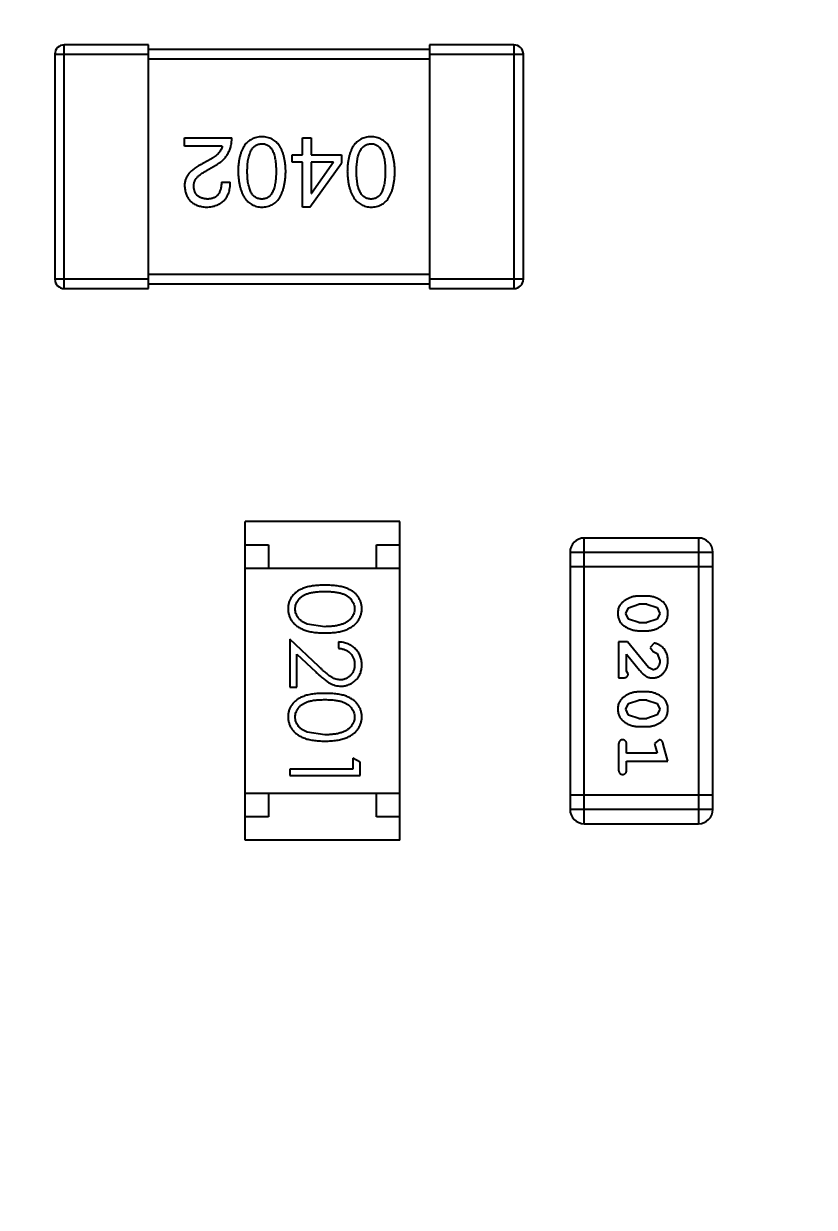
# Model space of a CAD drawing. Header units: millimetres. Extents: x -1 to 131, y 28 to 94.
# Drawn here: x 116.828 to 118.515, y 58.947 to 61.473 of the extents above; entities that cross this region are included whole.
import ezdxf

# ---------------------------------------------------------------- set-up
doc = ezdxf.new("R2010")
doc.units = ezdxf.units.MM
doc.header["$LTSCALE"] = 1.21
doc.header["$MEASUREMENT"] = 0
doc.header["$PDMODE"] = 3
doc.header["$PDSIZE"] = 0.3125
doc.layers.get('0').update_dxf_attribs({"linetype": 'CONTINUOUS'})
doc.layers.get('DEFPOINTS').update_dxf_attribs({"linetype": 'CONTINUOUS'})
doc.layers.add('Dim', color=3, linetype='CONTINUOUS', lineweight=25)
doc.styles.get("Standard").update_dxf_attribs({"font": 'txt', "width": 0.8})
doc.dimstyles.get("Standard").update_dxf_attribs({"dimtxt": 0.15625, "dimasz": 0.1875, "dimexe": 0.125, "dimexo": 0.0625, "dimgap": 0.09, "dimtad": 0, "dimtih": 1, "dimtoh": 1, "dimzin": 4, "dimdsep": 46, "dimtxsty": 'Standard', "dimblk": '_FILLED', "dimblk1": '_FILLED', "dimblk2": '_FILLED', "dimcen": 0.09, "dimazin": 1, "dimtp": 0.01, "dimtm": 0.01, "dimtfac": 1, "dimtofl": 0, "dimtmove": 0, "dimatfit": 3, "dimldrblk": '_FILLED', "dimfxl": 1, "dimtolj": 1, "dimtzin": 4, "dimarcsym": 0})

# ---------------------------------------------------------------- blocks, each defined once
blk = doc.blocks.new('_FILLED')
at = {"color": 0, "linetype": 'ByBlock'}
blk.add_solid([(0, 0), (-1, 0.1667), (-1, -0.1667)], dxfattribs=at)
blk = doc.blocks.new('*D24')
at = {"color": 0, "linetype": 'ByBlock', "lineweight": -2}
for p, q in [((102.1848, 59.1277), (102.1848, 69.0592)), ((123.7348, 59.1277), (123.7348, 69.0592)), ((102.1848, 68.9342), (111.4032, 68.9342)), ((123.7348, 68.9342), (114.5165, 68.9342))]:
    blk.add_line(p, q, dxfattribs=at)
at = {"layer": 'DEFPOINTS', "color": 0, "linetype": 'ByBlock'}
for p in [(102.1848, 59.0652), (123.7348, 59.0652)]:
    blk.add_point(p, dxfattribs=at)
at = {"color": 0, "linetype": 'ByBlock', "lineweight": -2, "rotation": 180}
blk.add_blockref('_FILLED', (102.1848, 68.9342), dxfattribs=at)
at = {"color": 0, "linetype": 'ByBlock', "lineweight": -2}
blk.add_blockref('_FILLED', (123.7348, 68.9342), dxfattribs=at)
at = {"color": 0, "linetype": 'ByBlock', "lineweight": -2, "insert": (112.9598, 68.9342), "char_height": 1, "attachment_point": 5}
blk.add_mtext('\\A1;21.55', dxfattribs=at)
blk = doc.blocks.new('*D25')
at = {"color": 0, "linetype": 'ByBlock', "lineweight": -2}
for p, q in [((99.4598, 55.5277), (99.4598, 71.01)), ((126.4597, 55.5277), (126.4597, 71.01)), ((99.4598, 70.885), (111.4031, 70.885)), ((126.4597, 70.885), (114.5164, 70.885))]:
    blk.add_line(p, q, dxfattribs=at)
at = {"layer": 'DEFPOINTS', "color": 0, "linetype": 'ByBlock'}
for p in [(99.4598, 55.4652), (126.4597, 55.4652)]:
    blk.add_point(p, dxfattribs=at)
at = {"color": 0, "linetype": 'ByBlock', "lineweight": -2, "rotation": 180}
blk.add_blockref('_FILLED', (99.4598, 70.885), dxfattribs=at)
at = {"color": 0, "linetype": 'ByBlock', "lineweight": -2}
blk.add_blockref('_FILLED', (126.4597, 70.885), dxfattribs=at)
at = {"color": 0, "linetype": 'ByBlock', "lineweight": -2, "insert": (112.9597, 70.885), "char_height": 1, "attachment_point": 5}
blk.add_mtext('\\A1;27.00', dxfattribs=at)

msp = doc.modelspace()

# ---------------------------------------------------------------- linework, layer by layer
at = {"color": 7, "linetype": 'Continuous'}
for p, q in [((116.8943, 61.4081), (116.8943, 60.9281)), ((116.8943, 61.4081), (117.0943, 61.4081)), ((116.9143, 60.9081), (116.9143, 61.4281)), ((117.0943, 61.4281), (116.9143, 61.4281)), ((117.0943, 60.9081), (117.0943, 61.4281)), ((117.6943, 61.4181), (117.0943, 61.4181)), ((117.6943, 61.4281), (117.6943, 60.9081)), ((117.8743, 61.4281), (117.6943, 61.4281)), ((117.6943, 61.4081), (117.8943, 61.4081)), ((117.8743, 61.4281), (117.8743, 60.9081)), ((117.8943, 60.9281), (117.8943, 61.4081)), ((117.0943, 61.3981), (117.6943, 61.3981)), ((117.1712, 61.2122), (117.1712, 61.2294)), ((117.1712, 61.2294), (117.272, 61.2294)), ((117.4232, 61.1933), (117.4232, 61.2294)), ((117.4232, 61.2294), (117.4412, 61.2294)), ((117.4412, 61.2294), (117.4412, 61.1933)), ((117.2515, 61.2122), (117.1712, 61.2122)), ((117.2269, 61.1843), (117.2114, 61.1753)), ((117.4011, 61.1778), (117.4011, 61.1933)), ((117.4011, 61.1933), (117.4232, 61.1933)), ((117.4412, 61.1933), (117.506, 61.1933)), ((117.506, 61.1933), (117.506, 61.1753)), ((117.2179, 61.1597), (117.2376, 61.1712)), ((117.4232, 61.1778), (117.4011, 61.1778)), ((117.4232, 61.0819), (117.4232, 61.1778)), ((117.4388, 61.0819), (117.506, 61.1753)), ((117.4412, 61.1778), (117.4412, 61.1106)), ((117.4888, 61.1778), (117.4412, 61.1778)), ((117.4888, 61.1778), (117.4421, 61.1106)), ((117.2499, 61.1351), (117.2687, 61.1351)), ((117.4412, 61.1106), (117.4421, 61.1106)), ((117.4388, 61.0819), (117.4232, 61.0819)), ((117.0943, 60.9281), (116.8943, 60.9281)), ((117.6943, 60.9381), (117.0943, 60.9381)), ((117.8943, 60.9281), (117.6943, 60.9281)), ((116.9143, 60.9081), (117.0943, 60.9081)), ((117.0943, 60.9181), (117.6943, 60.9181)), ((117.6943, 60.9081), (117.8743, 60.9081)), ((117.3005, 59.731), (117.3005, 60.411)), ((117.6305, 60.411), (117.3005, 60.411)), ((117.6305, 59.731), (117.6305, 60.411)), ((118.0244, 59.7661), (118.0244, 60.3757)), ((118.2682, 60.3757), (118.0244, 60.3757)), ((118.2682, 60.3757), (118.2682, 59.7661)), ((117.3005, 60.361), (117.3505, 60.361)), ((117.3505, 60.361), (117.3505, 60.311)), ((117.5805, 60.311), (117.5805, 60.361)), ((117.5805, 60.361), (117.6305, 60.361)), ((117.9939, 60.3452), (117.9939, 59.7966)), ((117.9939, 60.3452), (118.2987, 60.3452)), ((118.2987, 59.7966), (118.2987, 60.3452)), ((117.3005, 60.311), (117.6305, 60.311)), ((117.9939, 60.3147), (118.2987, 60.3147)), ((118.1583, 60.2518), (118.1406, 60.2518)), ((118.1133, 60.2147), (118.1185, 60.2269)), ((118.1185, 60.2269), (118.1408, 60.2345)), ((118.158, 60.2345), (118.1408, 60.2345)), ((118.158, 60.2345), (118.1798, 60.2273)), ((118.1798, 60.2273), (118.1856, 60.2149)), ((118.1191, 60.2024), (118.1133, 60.2147)), ((118.1408, 60.1952), (118.1191, 60.2024)), ((118.1408, 60.1952), (118.158, 60.1952)), ((118.1803, 60.2028), (118.158, 60.1952)), ((118.1856, 60.2149), (118.1803, 60.2028)), ((117.4707, 60.1865), (117.433, 60.1922)), ((118.1406, 60.1779), (118.1583, 60.1779)), ((117.3957, 60.1596), (117.3957, 60.0577)), ((117.4578, 60.1014), (117.3957, 60.1596)), ((117.4996, 60.1538), (117.4996, 60.1404)), ((118.0975, 60.1543), (118.0975, 60.0772)), ((118.1164, 60.1543), (118.0975, 60.1543)), ((118.1614, 60.0993), (118.1164, 60.1543)), ((118.1736, 60.1511), (118.1652, 60.1423)), ((117.4111, 60.0577), (117.4111, 60.1275)), ((117.4111, 60.1275), (117.4512, 60.09)), ((118.1148, 60.0914), (118.1148, 60.1275)), ((118.1148, 60.1275), (118.1419, 60.094)), ((118.1652, 60.1423), (118.1717, 60.1338)), ((118.1717, 60.1338), (118.1802, 60.1289)), ((118.1802, 60.1289), (118.1856, 60.114)), ((118.1711, 60.0945), (118.1614, 60.0993)), ((118.0975, 60.0772), (118.1054, 60.0772)), ((118.118, 60.0858), (118.1148, 60.0914)), ((117.3957, 60.0577), (117.4111, 60.0577)), ((118.1583, 60.0473), (118.1406, 60.0473)), ((118.1133, 60.0102), (118.1185, 60.0224)), ((118.1185, 60.0224), (118.1408, 60.03)), ((118.158, 60.03), (118.1408, 60.03)), ((118.158, 60.03), (118.1798, 60.0227)), ((118.1798, 60.0227), (118.1856, 60.0104)), ((118.1191, 59.9979), (118.1133, 60.0102)), ((118.1408, 59.9907), (118.1191, 59.9979)), ((118.1803, 59.9982), (118.158, 59.9907)), ((118.1856, 60.0104), (118.1803, 59.9982)), ((118.1406, 59.9734), (118.1583, 59.9734)), ((118.1408, 59.9907), (118.158, 59.9907)), ((117.4707, 59.9558), (117.433, 59.9614)), ((118.1839, 59.945), (118.1746, 59.9372)), ((118.0975, 59.934), (118.0975, 59.8821)), ((118.1148, 59.9167), (118.1148, 59.934)), ((118.1798, 59.9167), (118.1148, 59.9167)), ((118.1746, 59.9372), (118.1756, 59.9317)), ((118.1756, 59.9317), (118.1798, 59.9167)), ((118.2029, 59.8994), (118.193, 59.936)), ((117.5303, 59.9058), (117.5303, 59.8827)), ((117.5457, 59.897), (117.5303, 59.9058)), ((117.5457, 59.8692), (117.5457, 59.897)), ((118.1148, 59.8821), (118.1148, 59.8994)), ((118.1148, 59.8994), (118.2029, 59.8994)), ((117.3957, 59.8827), (117.3957, 59.8692)), ((117.5303, 59.8827), (117.3957, 59.8827)), ((117.3957, 59.8692), (117.5457, 59.8692)), ((117.3005, 59.831), (117.6305, 59.831)), ((117.3505, 59.831), (117.3505, 59.781)), ((117.5805, 59.781), (117.5805, 59.831)), ((118.2987, 59.8271), (117.9939, 59.8271)), ((118.2987, 59.7966), (117.9939, 59.7966)), ((117.3505, 59.781), (117.3005, 59.781)), ((117.6305, 59.781), (117.5805, 59.781)), ((118.0244, 59.7661), (118.2682, 59.7661)), ((117.6305, 59.731), (117.3005, 59.731))]:
    msp.add_line(p, q, dxfattribs=at)
for centre, radius, start, end in [((116.9143, 61.4081), 0.02, 90, 180), ((117.8743, 61.4081), 0.02, 0, 90), ((116.9143, 60.9281), 0.02, 180, 270), ((117.8743, 60.9281), 0.02, 270, 0), ((118.0244, 60.3452), 0.0305, 90, 180), ((118.2682, 60.3452), 0.0305, 0, 90), ((118.0244, 59.7966), 0.0305, 180, 270), ((118.2682, 59.7966), 0.0305, 270, 0)]:
    msp.add_arc(centre, radius, start, end, dxfattribs=at)
for points, knots in [([(117.2376, 61.1712), (117.239, 61.172), (117.2417, 61.1735), (117.2455, 61.176), (117.2491, 61.1787), (117.2523, 61.1816), (117.2554, 61.1846), (117.2582, 61.1878), (117.2608, 61.1912), (117.263, 61.1948), (117.2651, 61.1985), (117.2668, 61.2024), (117.2684, 61.2065), (117.2696, 61.2107), (117.2706, 61.2152), (117.2713, 61.2198), (117.2718, 61.2245), (117.272, 61.2278), (117.272, 61.2294)], [0, 0, 0, 0, 0.065828, 0.130094, 0.192451, 0.254037, 0.313974, 0.373757, 0.433048, 0.492243, 0.551902, 0.611758, 0.672678, 0.734814, 0.798569, 0.863693, 0.930488, 1, 1, 1, 1]), ([(117.3361, 61.2319), (117.3341, 61.2318), (117.3303, 61.2316), (117.3246, 61.2307), (117.3194, 61.2291), (117.3145, 61.2271), (117.31, 61.2244), (117.3058, 61.2212), (117.3021, 61.2174), (117.2987, 61.213), (117.2957, 61.2081), (117.2931, 61.2026), (117.2909, 61.1965), (117.289, 61.1899), (117.2875, 61.1828), (117.2864, 61.1751), (117.2856, 61.1668), (117.2854, 61.161), (117.2853, 61.1581)], [0, 0, 0, 0, 0.059134, 0.115603, 0.169236, 0.221572, 0.273254, 0.32474, 0.377319, 0.431815, 0.488555, 0.548609, 0.612242, 0.680182, 0.75251, 0.829782, 0.91231, 1, 1, 1, 1]), ([(117.387, 61.1581), (117.3869, 61.161), (117.3867, 61.1668), (117.3859, 61.1751), (117.3848, 61.1828), (117.3833, 61.1899), (117.3814, 61.1965), (117.3792, 61.2026), (117.3766, 61.2081), (117.3735, 61.213), (117.3702, 61.2174), (117.3664, 61.2212), (117.3623, 61.2244), (117.3578, 61.2271), (117.3529, 61.2291), (117.3476, 61.2307), (117.342, 61.2316), (117.3381, 61.2318), (117.3361, 61.2319)], [0, 0, 0, 0, 0.087693, 0.170223, 0.247496, 0.319826, 0.387768, 0.451403, 0.511459, 0.568358, 0.622671, 0.675251, 0.726739, 0.778422, 0.830759, 0.884394, 0.940865, 1, 1, 1, 1]), ([(117.5693, 61.2319), (117.5673, 61.2318), (117.5634, 61.2316), (117.5578, 61.2307), (117.5525, 61.2291), (117.5476, 61.2271), (117.5431, 61.2244), (117.539, 61.2212), (117.5352, 61.2174), (117.5318, 61.213), (117.5289, 61.2081), (117.5263, 61.2026), (117.524, 61.1965), (117.5221, 61.1899), (117.5206, 61.1828), (117.5195, 61.1751), (117.5188, 61.1668), (117.5186, 61.161), (117.5185, 61.1581)], [0, 0, 0, 0, 0.059134, 0.115603, 0.169236, 0.221572, 0.273254, 0.32474, 0.377319, 0.431815, 0.488555, 0.548609, 0.612242, 0.680182, 0.75251, 0.829782, 0.91231, 1, 1, 1, 1]), ([(117.6201, 61.1581), (117.62, 61.161), (117.6198, 61.1668), (117.619, 61.1751), (117.6179, 61.1828), (117.6164, 61.1899), (117.6146, 61.1965), (117.6123, 61.2026), (117.6097, 61.2081), (117.6067, 61.213), (117.6034, 61.2174), (117.5996, 61.2212), (117.5955, 61.2244), (117.5909, 61.2271), (117.586, 61.2291), (117.5808, 61.2307), (117.5752, 61.2316), (117.5713, 61.2318), (117.5693, 61.2319)], [0, 0, 0, 0, 0.087693, 0.170223, 0.247496, 0.319826, 0.387768, 0.451403, 0.511459, 0.568358, 0.622671, 0.675251, 0.726739, 0.778422, 0.830759, 0.884394, 0.940865, 1, 1, 1, 1]), ([(117.2515, 61.2122), (117.2513, 61.2109), (117.2507, 61.2083), (117.2491, 61.2045), (117.2469, 61.2008), (117.2441, 61.1973), (117.2407, 61.1939), (117.2367, 61.1905), (117.2321, 61.1873), (117.2287, 61.1853), (117.2269, 61.1843)], [0, 0, 0, 0, 0.103034, 0.208166, 0.318255, 0.434664, 0.559728, 0.695394, 0.841708, 1, 1, 1, 1]), ([(117.305, 61.1581), (117.305, 61.1604), (117.3051, 61.165), (117.3054, 61.1716), (117.306, 61.1778), (117.3069, 61.1835), (117.3079, 61.1888), (117.3093, 61.1936), (117.3108, 61.198), (117.3127, 61.2019), (117.3147, 61.2054), (117.3171, 61.2084), (117.3196, 61.2111), (117.3225, 61.2132), (117.3255, 61.2149), (117.3288, 61.2161), (117.3324, 61.2169), (117.3349, 61.217), (117.3361, 61.2171)], [0, 0, 0, 0, 0.094834, 0.184067, 0.267029, 0.344713, 0.417334, 0.484367, 0.546941, 0.604717, 0.65953, 0.710539, 0.759381, 0.806382, 0.853027, 0.900623, 0.949121, 1, 1, 1, 1]), ([(117.3361, 61.2171), (117.3374, 61.2171), (117.3398, 61.217), (117.3432, 61.2163), (117.3465, 61.2151), (117.3495, 61.2135), (117.3522, 61.2114), (117.3547, 61.2088), (117.357, 61.2058), (117.359, 61.2023), (117.3608, 61.1984), (117.3623, 61.194), (117.3635, 61.1891), (117.3647, 61.1838), (117.3655, 61.178), (117.366, 61.1718), (117.3664, 61.1651), (117.3664, 61.1605), (117.3665, 61.1581)], [0, 0, 0, 0, 0.049766, 0.097012, 0.143225, 0.188786, 0.235079, 0.282962, 0.333687, 0.387747, 0.445963, 0.508657, 0.576545, 0.649868, 0.72822, 0.812712, 0.903543, 1, 1, 1, 1]), ([(117.5381, 61.1581), (117.5382, 61.1604), (117.5382, 61.165), (117.5386, 61.1716), (117.5392, 61.1778), (117.54, 61.1835), (117.5411, 61.1888), (117.5424, 61.1936), (117.544, 61.198), (117.5458, 61.2019), (117.5479, 61.2054), (117.5502, 61.2084), (117.5528, 61.2111), (117.5556, 61.2132), (117.5587, 61.2149), (117.562, 61.2161), (117.5656, 61.2169), (117.568, 61.217), (117.5693, 61.2171)], [0, 0, 0, 0, 0.094834, 0.184067, 0.267029, 0.344713, 0.417334, 0.484367, 0.546941, 0.604717, 0.65953, 0.710539, 0.759381, 0.806382, 0.853027, 0.900623, 0.949121, 1, 1, 1, 1]), ([(117.5693, 61.2171), (117.5705, 61.2171), (117.5729, 61.217), (117.5764, 61.2163), (117.5796, 61.2151), (117.5826, 61.2135), (117.5854, 61.2114), (117.5879, 61.2088), (117.5901, 61.2058), (117.5921, 61.2023), (117.5939, 61.1984), (117.5955, 61.194), (117.5967, 61.1891), (117.5978, 61.1838), (117.5986, 61.178), (117.5992, 61.1718), (117.5995, 61.1651), (117.5996, 61.1605), (117.5996, 61.1581)], [0, 0, 0, 0, 0.049766, 0.097012, 0.143225, 0.188786, 0.235079, 0.282962, 0.333687, 0.387747, 0.445963, 0.508657, 0.576545, 0.649868, 0.72822, 0.812712, 0.903543, 1, 1, 1, 1]), ([(117.2114, 61.1753), (117.2097, 61.1745), (117.2064, 61.173), (117.2016, 61.1705), (117.1973, 61.1679), (117.1932, 61.1653), (117.1895, 61.1625), (117.1861, 61.1596), (117.1831, 61.1567), (117.1804, 61.1536), (117.1781, 61.1505), (117.176, 61.1473), (117.1744, 61.144), (117.173, 61.1406), (117.1721, 61.1371), (117.1714, 61.1335), (117.1711, 61.1299), (117.1712, 61.1274), (117.1712, 61.1261)], [0, 0, 0, 0, 0.082731, 0.161257, 0.236138, 0.307554, 0.375712, 0.440848, 0.502916, 0.562567, 0.619798, 0.675716, 0.73039, 0.78386, 0.837315, 0.890547, 0.944917, 1, 1, 1, 1]), ([(117.1909, 61.1253), (117.1908, 61.1261), (117.1907, 61.1277), (117.1909, 61.1301), (117.1913, 61.1325), (117.1919, 61.1349), (117.1928, 61.1372), (117.1939, 61.1394), (117.1952, 61.1416), (117.1968, 61.1438), (117.1986, 61.146), (117.2007, 61.148), (117.203, 61.1501), (117.2055, 61.1521), (117.2083, 61.1541), (117.2113, 61.156), (117.2145, 61.1579), (117.2168, 61.1591), (117.2179, 61.1597)], [0, 0, 0, 0, 0.052237, 0.103888, 0.155485, 0.207395, 0.259864, 0.31356, 0.369176, 0.4266, 0.486836, 0.550048, 0.61567, 0.685271, 0.75824, 0.834614, 0.915635, 1, 1, 1, 1]), ([(117.2853, 61.1581), (117.2854, 61.1551), (117.2857, 61.1492), (117.2866, 61.1407), (117.2878, 61.1328), (117.2893, 61.1255), (117.2912, 61.1187), (117.2935, 61.1125), (117.2961, 61.1068), (117.2991, 61.1018), (117.3025, 61.0973), (117.3062, 61.0933), (117.3103, 61.0899), (117.3148, 61.0871), (117.3196, 61.0849), (117.3248, 61.0833), (117.3303, 61.0822), (117.3342, 61.082), (117.3361, 61.0819)], [0, 0, 0, 0, 0.088475, 0.171606, 0.249595, 0.322626, 0.391327, 0.455765, 0.516374, 0.573675, 0.628522, 0.681161, 0.732559, 0.783563, 0.83504, 0.887639, 0.942585, 1, 1, 1, 1]), ([(117.3361, 61.0991), (117.3349, 61.0991), (117.3324, 61.0992), (117.3288, 61.0999), (117.3255, 61.1011), (117.3224, 61.1027), (117.3196, 61.1048), (117.317, 61.1074), (117.3148, 61.1104), (117.3126, 61.1139), (117.3108, 61.1178), (117.3093, 61.1222), (117.3079, 61.1271), (117.3068, 61.1324), (117.306, 61.1382), (117.3054, 61.1444), (117.3051, 61.1511), (117.305, 61.1557), (117.305, 61.1581)], [0, 0, 0, 0, 0.050604, 0.098688, 0.145699, 0.191791, 0.238625, 0.286717, 0.337546, 0.391814, 0.449755, 0.512106, 0.579685, 0.652048, 0.730262, 0.814146, 0.904281, 1, 1, 1, 1]), ([(117.3665, 61.1581), (117.3664, 61.1557), (117.3664, 61.1511), (117.366, 61.1444), (117.3655, 61.1382), (117.3647, 61.1324), (117.3635, 61.1271), (117.3623, 61.1222), (117.3608, 61.1178), (117.359, 61.1139), (117.357, 61.1104), (117.3547, 61.1074), (117.3522, 61.1048), (117.3495, 61.1027), (117.3465, 61.1011), (117.3432, 61.0999), (117.3398, 61.0992), (117.3374, 61.0991), (117.3361, 61.0991)], [0, 0, 0, 0, 0.096452, 0.187278, 0.271765, 0.350519, 0.423437, 0.491321, 0.554011, 0.612224, 0.666281, 0.717003, 0.764884, 0.811423, 0.856783, 0.902993, 0.950236, 1, 1, 1, 1]), ([(117.3361, 61.0819), (117.3381, 61.082), (117.342, 61.0821), (117.3476, 61.0831), (117.3529, 61.0847), (117.3578, 61.0868), (117.3623, 61.0896), (117.3664, 61.0929), (117.3702, 61.0968), (117.3736, 61.1014), (117.3766, 61.1064), (117.3792, 61.1121), (117.3814, 61.1184), (117.3833, 61.1252), (117.3848, 61.1326), (117.3859, 61.1406), (117.3867, 61.1491), (117.3869, 61.1551), (117.387, 61.1581)], [0, 0, 0, 0, 0.057911, 0.113262, 0.165956, 0.217443, 0.268511, 0.319665, 0.372, 0.426129, 0.483365, 0.543779, 0.607756, 0.676562, 0.749704, 0.827713, 0.911177, 1, 1, 1, 1]), ([(117.5185, 61.1581), (117.5186, 61.1551), (117.5189, 61.1492), (117.5197, 61.1407), (117.5209, 61.1328), (117.5224, 61.1255), (117.5243, 61.1187), (117.5266, 61.1125), (117.5293, 61.1068), (117.5323, 61.1018), (117.5356, 61.0973), (117.5394, 61.0933), (117.5435, 61.0899), (117.5479, 61.0871), (117.5528, 61.0849), (117.5579, 61.0833), (117.5635, 61.0822), (117.5673, 61.082), (117.5693, 61.0819)], [0, 0, 0, 0, 0.088475, 0.171606, 0.249595, 0.322626, 0.391327, 0.455765, 0.516374, 0.573675, 0.628522, 0.681161, 0.732559, 0.783563, 0.83504, 0.887639, 0.942585, 1, 1, 1, 1]), ([(117.5693, 61.0991), (117.568, 61.0991), (117.5656, 61.0992), (117.562, 61.0999), (117.5587, 61.1011), (117.5556, 61.1027), (117.5528, 61.1048), (117.5502, 61.1074), (117.5479, 61.1104), (117.5458, 61.1139), (117.544, 61.1178), (117.5424, 61.1222), (117.5411, 61.1271), (117.54, 61.1324), (117.5392, 61.1382), (117.5386, 61.1444), (117.5382, 61.1511), (117.5382, 61.1557), (117.5381, 61.1581)], [0, 0, 0, 0, 0.050604, 0.098688, 0.145699, 0.191791, 0.238625, 0.286717, 0.337546, 0.391814, 0.449755, 0.512106, 0.579685, 0.652048, 0.730262, 0.814146, 0.904281, 1, 1, 1, 1]), ([(117.5693, 61.0819), (117.5713, 61.082), (117.5752, 61.0821), (117.5808, 61.0831), (117.586, 61.0847), (117.5909, 61.0868), (117.5955, 61.0896), (117.5996, 61.0929), (117.6034, 61.0968), (117.6067, 61.1014), (117.6097, 61.1064), (117.6123, 61.1121), (117.6146, 61.1184), (117.6164, 61.1252), (117.6179, 61.1326), (117.619, 61.1406), (117.6198, 61.1491), (117.62, 61.1551), (117.6201, 61.1581)], [0, 0, 0, 0, 0.057911, 0.113262, 0.165956, 0.217443, 0.268511, 0.319665, 0.372, 0.426129, 0.483365, 0.543779, 0.607756, 0.676562, 0.749704, 0.827713, 0.911177, 1, 1, 1, 1]), ([(117.5996, 61.1581), (117.5996, 61.1557), (117.5995, 61.1511), (117.5992, 61.1444), (117.5986, 61.1382), (117.5978, 61.1324), (117.5967, 61.1271), (117.5955, 61.1222), (117.5939, 61.1178), (117.5921, 61.1139), (117.5901, 61.1104), (117.5879, 61.1074), (117.5854, 61.1048), (117.5826, 61.1027), (117.5796, 61.1011), (117.5764, 61.0999), (117.5729, 61.0992), (117.5705, 61.0991), (117.5693, 61.0991)], [0, 0, 0, 0, 0.096452, 0.187278, 0.271765, 0.350519, 0.423437, 0.491321, 0.554011, 0.612224, 0.666281, 0.717003, 0.764884, 0.811423, 0.856783, 0.902993, 0.950236, 1, 1, 1, 1]), ([(117.2179, 61.0819), (117.2199, 61.082), (117.2239, 61.0822), (117.2296, 61.083), (117.2349, 61.0841), (117.2398, 61.0857), (117.2443, 61.0877), (117.2485, 61.09), (117.2523, 61.0928), (117.2557, 61.096), (117.2587, 61.0995), (117.2613, 61.1034), (117.2635, 61.1078), (117.2654, 61.1125), (117.2668, 61.1176), (117.2679, 61.1231), (117.2685, 61.129), (117.2687, 61.1331), (117.2687, 61.1351)], [0, 0, 0, 0, 0.07282, 0.141057, 0.2062, 0.267672, 0.326735, 0.383519, 0.439188, 0.494454, 0.549628, 0.605958, 0.66397, 0.72402, 0.787502, 0.854127, 0.925065, 1, 1, 1, 1]), ([(117.2499, 61.1351), (117.2498, 61.1337), (117.2497, 61.1309), (117.2493, 61.1268), (117.2487, 61.123), (117.2478, 61.1194), (117.2467, 61.1162), (117.2454, 61.1132), (117.2439, 61.1105), (117.2421, 61.1081), (117.2402, 61.1059), (117.238, 61.1041), (117.2356, 61.1025), (117.233, 61.1013), (117.2301, 61.1003), (117.2271, 61.0996), (117.2238, 61.0992), (117.2215, 61.0991), (117.2204, 61.0991)], [0, 0, 0, 0, 0.082594, 0.15978, 0.232961, 0.301462, 0.365595, 0.426678, 0.484662, 0.540809, 0.595146, 0.648401, 0.702272, 0.757102, 0.813447, 0.872233, 0.934055, 1, 1, 1, 1]), ([(117.1712, 61.1261), (117.1713, 61.1244), (117.1716, 61.1211), (117.1724, 61.1164), (117.1735, 61.1119), (117.175, 61.1077), (117.1767, 61.1038), (117.1788, 61.1003), (117.1813, 61.097), (117.1841, 61.0941), (117.1872, 61.0915), (117.1906, 61.0892), (117.1944, 61.0872), (117.1984, 61.0854), (117.2029, 61.0841), (117.2076, 61.083), (117.2126, 61.0822), (117.2161, 61.082), (117.2179, 61.0819)], [0, 0, 0, 0, 0.070688, 0.137741, 0.201612, 0.262778, 0.321223, 0.378455, 0.434411, 0.490146, 0.546362, 0.603392, 0.662208, 0.723401, 0.787372, 0.85442, 0.925153, 1, 1, 1, 1]), ([(117.2204, 61.0991), (117.2193, 61.0991), (117.2171, 61.0993), (117.2139, 61.0996), (117.2109, 61.1002), (117.2081, 61.101), (117.2055, 61.102), (117.2032, 61.1031), (117.201, 61.1045), (117.199, 61.106), (117.1973, 61.1078), (117.1957, 61.1097), (117.1944, 61.1118), (117.1933, 61.1142), (117.1924, 61.1167), (117.1916, 61.1194), (117.1911, 61.1223), (117.191, 61.1243), (117.1909, 61.1253)], [0, 0, 0, 0, 0.076112, 0.148436, 0.216883, 0.281466, 0.34298, 0.402356, 0.459881, 0.51546, 0.571111, 0.62658, 0.683162, 0.741007, 0.801404, 0.863825, 0.930544, 1, 1, 1, 1]), ([(117.4707, 60.275), (117.4683, 60.275), (117.4636, 60.275), (117.4569, 60.2746), (117.4505, 60.2741), (117.4446, 60.2734), (117.4391, 60.2725), (117.4339, 60.2715), (117.4292, 60.2701), (117.4248, 60.2686), (117.4208, 60.2669), (117.4171, 60.2651), (117.4137, 60.2631), (117.4105, 60.2609), (117.4075, 60.2586), (117.4048, 60.2561), (117.4023, 60.2535), (117.4001, 60.2507), (117.3982, 60.2477), (117.3965, 60.2447), (117.3951, 60.2416), (117.3939, 60.2384), (117.393, 60.2352), (117.3924, 60.2318), (117.3919, 60.2284), (117.3919, 60.226), (117.3919, 60.2248)], [0, 0, 0, 0, 0.068113, 0.132564, 0.193427, 0.250218, 0.303569, 0.353576, 0.400235, 0.443586, 0.484619, 0.524292, 0.56238, 0.599049, 0.63494, 0.669782, 0.704009, 0.737842, 0.771098, 0.803896, 0.836415, 0.868639, 0.900715, 0.933378, 0.966213, 1, 1, 1, 1]), ([(117.5496, 60.2248), (117.5496, 60.226), (117.5495, 60.2284), (117.5491, 60.2318), (117.5485, 60.2352), (117.5475, 60.2385), (117.5464, 60.2417), (117.5449, 60.2448), (117.5432, 60.2478), (117.5412, 60.2508), (117.539, 60.2536), (117.5366, 60.2563), (117.5338, 60.2587), (117.5309, 60.2611), (117.5277, 60.2632), (117.5242, 60.2652), (117.5205, 60.2671), (117.5166, 60.2687), (117.5123, 60.2702), (117.5076, 60.2715), (117.5024, 60.2726), (117.4969, 60.2735), (117.4909, 60.2741), (117.4846, 60.2746), (117.4777, 60.275), (117.4731, 60.275), (117.4707, 60.275)], [0, 0, 0, 0, 0.033742, 0.066533, 0.099153, 0.13154, 0.164087, 0.196563, 0.229707, 0.263315, 0.297504, 0.331686, 0.366482, 0.4021, 0.438958, 0.476748, 0.515985, 0.556589, 0.599519, 0.645765, 0.695487, 0.748721, 0.805687, 0.866754, 0.931405, 1, 1, 1, 1]), ([(117.4073, 60.2244), (117.4074, 60.226), (117.4075, 60.2293), (117.4088, 60.2342), (117.4109, 60.239), (117.4133, 60.2427), (117.4156, 60.2456), (117.4175, 60.2476), (117.4196, 60.2495), (117.422, 60.2513), (117.4245, 60.2529), (117.4272, 60.2544), (117.4301, 60.2557), (117.4332, 60.257), (117.4366, 60.2581), (117.4404, 60.259), (117.4445, 60.2598), (117.449, 60.2604), (117.4539, 60.2609), (117.4592, 60.2613), (117.4648, 60.2615), (117.4687, 60.2615), (117.4707, 60.2615)], [0, 0, 0, 0, 0.060034, 0.120278, 0.182348, 0.247919, 0.281641, 0.315701, 0.350322, 0.385703, 0.421819, 0.459196, 0.497866, 0.538301, 0.58121, 0.628183, 0.679403, 0.734699, 0.794074, 0.858416, 0.927049, 1, 1, 1, 1]), ([(117.4707, 60.2615), (117.4727, 60.2615), (117.4767, 60.2615), (117.4823, 60.2613), (117.4876, 60.2609), (117.4925, 60.2604), (117.497, 60.2598), (117.5012, 60.259), (117.5049, 60.2581), (117.5083, 60.257), (117.5114, 60.2557), (117.5144, 60.2544), (117.5171, 60.2529), (117.5196, 60.2512), (117.5219, 60.2495), (117.524, 60.2476), (117.526, 60.2456), (117.5282, 60.2427), (117.5306, 60.239), (117.5327, 60.2343), (117.5339, 60.2294), (117.5341, 60.226), (117.5342, 60.2244)], [0, 0, 0, 0, 0.073302, 0.142286, 0.206253, 0.266017, 0.321612, 0.372532, 0.419497, 0.462398, 0.502825, 0.541489, 0.579034, 0.615143, 0.650298, 0.684912, 0.718701, 0.752189, 0.817245, 0.879117, 0.939613, 1, 1, 1, 1]), ([(118.1406, 60.2518), (118.1395, 60.2518), (118.1374, 60.2518), (118.1342, 60.2514), (118.1311, 60.251), (118.128, 60.2503), (118.1249, 60.2494), (118.1219, 60.2483), (118.119, 60.247), (118.1161, 60.2455), (118.1133, 60.244), (118.1108, 60.2423), (118.1085, 60.2407), (118.1064, 60.239), (118.1045, 60.2373), (118.1029, 60.2356), (118.1014, 60.2339), (118.0998, 60.2315), (118.0982, 60.2284), (118.0969, 60.2242), (118.0961, 60.2196), (118.096, 60.2164), (118.0959, 60.2148)], [0, 0, 0, 0, 0.049886, 0.09882, 0.148132, 0.19689, 0.246038, 0.295176, 0.345305, 0.395692, 0.445312, 0.491875, 0.535813, 0.577009, 0.616081, 0.652689, 0.687585, 0.720206, 0.785062, 0.85223, 0.923759, 1, 1, 1, 1]), ([(118.2029, 60.215), (118.2029, 60.2165), (118.2028, 60.2193), (118.2021, 60.2233), (118.201, 60.2272), (118.1994, 60.2308), (118.1973, 60.2341), (118.1948, 60.2371), (118.1919, 60.2399), (118.1885, 60.2424), (118.1849, 60.2446), (118.1812, 60.2465), (118.1775, 60.2481), (118.1737, 60.2495), (118.1699, 60.2505), (118.1661, 60.2513), (118.1622, 60.2517), (118.1596, 60.2518), (118.1583, 60.2518)], [0, 0, 0, 0, 0.06692, 0.130834, 0.19258, 0.252759, 0.312631, 0.373411, 0.436359, 0.501894, 0.568244, 0.632472, 0.69556, 0.757163, 0.818592, 0.878885, 0.939235, 1, 1, 1, 1]), ([(117.3919, 60.2248), (117.3919, 60.2236), (117.3919, 60.2213), (117.3924, 60.2178), (117.393, 60.2143), (117.394, 60.211), (117.3952, 60.2077), (117.3966, 60.2045), (117.3984, 60.2014), (117.4004, 60.1984), (117.4026, 60.1955), (117.4052, 60.1928), (117.4079, 60.1902), (117.411, 60.1878), (117.4143, 60.1855), (117.4178, 60.1835), (117.4216, 60.1815), (117.4257, 60.1798), (117.4301, 60.1781), (117.4348, 60.1768), (117.4399, 60.1756), (117.4454, 60.1747), (117.4512, 60.174), (117.4574, 60.1734), (117.4639, 60.1731), (117.4684, 60.1731), (117.4707, 60.1731)], [0, 0, 0, 0, 0.033824, 0.067298, 0.10028, 0.133019, 0.165736, 0.198792, 0.232372, 0.266409, 0.301016, 0.336196, 0.371972, 0.408574, 0.446394, 0.485225, 0.525372, 0.567224, 0.611081, 0.65775, 0.70702, 0.759235, 0.814484, 0.873227, 0.934937, 1, 1, 1, 1]), ([(117.433, 60.1922), (117.432, 60.1926), (117.4299, 60.1934), (117.427, 60.1947), (117.4243, 60.1961), (117.4217, 60.1978), (117.4194, 60.1995), (117.4173, 60.2013), (117.4154, 60.2034), (117.4131, 60.2062), (117.4108, 60.2099), (117.4088, 60.2146), (117.4075, 60.2194), (117.4073, 60.2227), (117.4073, 60.2244)], [0, 0, 0, 0, 0.075949, 0.148549, 0.218996, 0.286119, 0.351826, 0.416074, 0.478265, 0.540325, 0.660405, 0.774606, 0.887187, 1, 1, 1, 1]), ([(117.4707, 60.1731), (117.473, 60.1731), (117.4775, 60.1731), (117.484, 60.1734), (117.4902, 60.174), (117.4961, 60.1747), (117.5016, 60.1757), (117.5067, 60.1768), (117.5114, 60.1783), (117.5159, 60.1798), (117.5199, 60.1817), (117.5238, 60.1836), (117.5273, 60.1857), (117.5306, 60.1879), (117.5337, 60.1904), (117.5364, 60.1929), (117.539, 60.1956), (117.5412, 60.1985), (117.5432, 60.2015), (117.5449, 60.2046), (117.5463, 60.2077), (117.5475, 60.211), (117.5485, 60.2143), (117.5491, 60.2178), (117.5495, 60.2213), (117.5496, 60.2236), (117.5496, 60.2248)], [0, 0, 0, 0, 0.065278, 0.127205, 0.186168, 0.241675, 0.294115, 0.343609, 0.390387, 0.434463, 0.476646, 0.517002, 0.555936, 0.593716, 0.630057, 0.665601, 0.700745, 0.734917, 0.768681, 0.802087, 0.834849, 0.867433, 0.900138, 0.932806, 0.966212, 1, 1, 1, 1]), ([(117.5342, 60.2244), (117.5341, 60.2228), (117.5339, 60.2195), (117.5327, 60.2146), (117.5305, 60.21), (117.5282, 60.2062), (117.5259, 60.2033), (117.5239, 60.2013), (117.5217, 60.1993), (117.5192, 60.1975), (117.5165, 60.1958), (117.5136, 60.1943), (117.5104, 60.1928), (117.507, 60.1915), (117.5033, 60.1904), (117.4994, 60.1893), (117.4952, 60.1885), (117.4908, 60.1877), (117.4861, 60.1872), (117.4812, 60.1868), (117.4761, 60.1866), (117.4725, 60.1866), (117.4707, 60.1865)], [0, 0, 0, 0, 0.059689, 0.119507, 0.181075, 0.246162, 0.279894, 0.314468, 0.350403, 0.387474, 0.426147, 0.466624, 0.508745, 0.553328, 0.600058, 0.649177, 0.700552, 0.754894, 0.811825, 0.871514, 0.934319, 1, 1, 1, 1]), ([(118.0959, 60.2148), (118.096, 60.2133), (118.0961, 60.2105), (118.0968, 60.2064), (118.0979, 60.2026), (118.0995, 60.199), (118.1015, 60.1957), (118.104, 60.1926), (118.107, 60.1898), (118.1104, 60.1874), (118.114, 60.1852), (118.1176, 60.1832), (118.1214, 60.1816), (118.1251, 60.1802), (118.1289, 60.1792), (118.1328, 60.1784), (118.1367, 60.178), (118.1393, 60.1779), (118.1406, 60.1779)], [0, 0, 0, 0, 0.067217, 0.131051, 0.19272, 0.252824, 0.312745, 0.373449, 0.436041, 0.501494, 0.567761, 0.632087, 0.695096, 0.757109, 0.817993, 0.878657, 0.939311, 1, 1, 1, 1]), ([(118.1583, 60.1779), (118.1594, 60.1779), (118.1615, 60.1779), (118.1647, 60.1782), (118.1679, 60.1788), (118.171, 60.1794), (118.174, 60.1804), (118.177, 60.1815), (118.18, 60.1828), (118.1829, 60.1843), (118.1856, 60.1859), (118.1882, 60.1875), (118.1905, 60.1891), (118.1926, 60.1908), (118.1944, 60.1925), (118.1961, 60.1942), (118.1975, 60.196), (118.1991, 60.1983), (118.2007, 60.2015), (118.202, 60.2057), (118.2028, 60.2102), (118.2029, 60.2134), (118.2029, 60.215)], [0, 0, 0, 0, 0.049855, 0.099516, 0.148482, 0.19758, 0.246804, 0.296268, 0.346517, 0.397047, 0.446826, 0.49336, 0.537801, 0.579207, 0.617974, 0.654833, 0.689171, 0.722088, 0.786392, 0.853518, 0.924186, 1, 1, 1, 1]), ([(117.5496, 60.1049), (117.5495, 60.1066), (117.5495, 60.1099), (117.5488, 60.1147), (117.5477, 60.1193), (117.5462, 60.1238), (117.5441, 60.128), (117.5417, 60.132), (117.5389, 60.1358), (117.5356, 60.1394), (117.532, 60.1426), (117.5281, 60.1455), (117.5239, 60.148), (117.5195, 60.15), (117.5149, 60.1516), (117.51, 60.1528), (117.5049, 60.1536), (117.5014, 60.1537), (117.4996, 60.1538)], [0, 0, 0, 0, 0.06445, 0.126725, 0.187421, 0.247417, 0.306749, 0.366595, 0.427749, 0.490235, 0.553031, 0.614805, 0.676505, 0.738096, 0.801021, 0.864897, 0.931209, 1, 1, 1, 1]), ([(118.2029, 60.1139), (118.2029, 60.1156), (118.2027, 60.1189), (118.2019, 60.1239), (118.2005, 60.1286), (118.1985, 60.1331), (118.1961, 60.1372), (118.1932, 60.1409), (118.1899, 60.144), (118.1864, 60.1466), (118.1828, 60.1485), (118.1795, 60.15), (118.1764, 60.1509), (118.1745, 60.1511), (118.1736, 60.1511)], [0, 0, 0, 0, 0.098286, 0.193983, 0.289056, 0.384352, 0.477435, 0.566197, 0.652355, 0.737986, 0.818188, 0.887401, 0.94802, 1, 1, 1, 1]), ([(117.4996, 60.1404), (117.5009, 60.1402), (117.5035, 60.14), (117.5073, 60.1393), (117.5108, 60.1383), (117.5142, 60.1371), (117.5173, 60.1356), (117.5201, 60.1338), (117.5228, 60.1318), (117.5251, 60.1296), (117.5273, 60.1271), (117.5291, 60.1245), (117.5307, 60.1217), (117.532, 60.1188), (117.533, 60.1157), (117.5337, 60.1125), (117.5341, 60.1091), (117.5342, 60.1068), (117.5342, 60.1056)], [0, 0, 0, 0, 0.073648, 0.143686, 0.210962, 0.275557, 0.338064, 0.399311, 0.4594, 0.51934, 0.579024, 0.637809, 0.695959, 0.754122, 0.813113, 0.873453, 0.935561, 1, 1, 1, 1]), ([(117.5038, 60.0731), (117.5022, 60.0731), (117.4989, 60.0733), (117.4941, 60.0743), (117.4895, 60.076), (117.4857, 60.078), (117.4826, 60.08), (117.4799, 60.0819), (117.4769, 60.0843), (117.4737, 60.0869), (117.4701, 60.09), (117.4663, 60.0934), (117.4621, 60.0973), (117.4593, 60.1), (117.4578, 60.1014)], [0, 0, 0, 0, 0.088014, 0.174976, 0.2638, 0.355443, 0.406413, 0.465519, 0.533076, 0.609353, 0.693899, 0.787171, 0.889197, 1, 1, 1, 1]), ([(117.5342, 60.1056), (117.5342, 60.1045), (117.5341, 60.1023), (117.5337, 60.0991), (117.533, 60.096), (117.532, 60.093), (117.5307, 60.0901), (117.5292, 60.0874), (117.5273, 60.0849), (117.5252, 60.0825), (117.523, 60.0803), (117.5205, 60.0784), (117.518, 60.0767), (117.5154, 60.0754), (117.5126, 60.0743), (117.5098, 60.0736), (117.5068, 60.0731), (117.5048, 60.0731), (117.5038, 60.0731)], [0, 0, 0, 0, 0.068027, 0.133505, 0.19695, 0.26027, 0.322741, 0.384982, 0.448465, 0.513424, 0.578224, 0.640011, 0.700094, 0.760067, 0.819012, 0.877878, 0.938035, 1, 1, 1, 1]), ([(117.505, 60.0596), (117.5065, 60.0597), (117.5094, 60.0597), (117.5137, 60.0603), (117.5178, 60.0613), (117.5219, 60.0627), (117.5257, 60.0645), (117.5294, 60.0666), (117.533, 60.0692), (117.5363, 60.0721), (117.5395, 60.0753), (117.5421, 60.0788), (117.5445, 60.0826), (117.5464, 60.0866), (117.5478, 60.0908), (117.5488, 60.0953), (117.5495, 60.1), (117.5495, 60.1033), (117.5496, 60.1049)], [0, 0, 0, 0, 0.06271, 0.123347, 0.183401, 0.242828, 0.302097, 0.36242, 0.423725, 0.487032, 0.550491, 0.612709, 0.674265, 0.73617, 0.799211, 0.863483, 0.930525, 1, 1, 1, 1]), ([(118.1419, 60.094), (118.1426, 60.0931), (118.1441, 60.0914), (118.1463, 60.089), (118.1485, 60.0869), (118.1504, 60.085), (118.1523, 60.0834), (118.1541, 60.0821), (118.1557, 60.0809), (118.1578, 60.0798), (118.1603, 60.0788), (118.1635, 60.0778), (118.1668, 60.0773), (118.169, 60.0772), (118.1702, 60.0772)], [0, 0, 0, 0, 0.103002, 0.197728, 0.285279, 0.365235, 0.437224, 0.502446, 0.560545, 0.611446, 0.707576, 0.80349, 0.900532, 1, 1, 1, 1]), ([(118.1702, 60.0772), (118.1713, 60.0772), (118.1735, 60.0773), (118.1767, 60.0778), (118.1798, 60.0786), (118.1828, 60.0797), (118.1856, 60.0812), (118.1884, 60.083), (118.1909, 60.0851), (118.1934, 60.0875), (118.1956, 60.0901), (118.1976, 60.093), (118.1992, 60.096), (118.2006, 60.0992), (118.2016, 60.1026), (118.2024, 60.1062), (118.2028, 60.11), (118.2029, 60.1126), (118.2029, 60.1139)], [0, 0, 0, 0, 0.060981, 0.120256, 0.178148, 0.236115, 0.293993, 0.352864, 0.413358, 0.476056, 0.539296, 0.602396, 0.665116, 0.728325, 0.792919, 0.859317, 0.928302, 1, 1, 1, 1]), ([(118.1856, 60.114), (118.1856, 60.1126), (118.1855, 60.1099), (118.1846, 60.1061), (118.1833, 60.1027), (118.1813, 60.0998), (118.1791, 60.0975), (118.1766, 60.0957), (118.1739, 60.0947), (118.172, 60.0946), (118.1711, 60.0945)], [0, 0, 0, 0, 0.156344, 0.299348, 0.4327, 0.561, 0.682299, 0.791883, 0.89611, 1, 1, 1, 1]), ([(117.4512, 60.09), (117.4527, 60.0885), (117.4557, 60.0857), (117.46, 60.0818), (117.4642, 60.0782), (117.468, 60.075), (117.4717, 60.0722), (117.4751, 60.0697), (117.4782, 60.0676), (117.482, 60.0653), (117.4868, 60.063), (117.4927, 60.0611), (117.4988, 60.0598), (117.5029, 60.0597), (117.505, 60.0596)], [0, 0, 0, 0, 0.09953, 0.192079, 0.277712, 0.357454, 0.429648, 0.495771, 0.555538, 0.608657, 0.707578, 0.804328, 0.901298, 1, 1, 1, 1]), ([(118.1054, 60.0772), (118.1065, 60.0772), (118.1084, 60.0773), (118.1111, 60.0777), (118.1134, 60.0784), (118.1151, 60.0794), (118.1164, 60.0807), (118.1173, 60.0823), (118.1179, 60.084), (118.1179, 60.0852), (118.118, 60.0858)], [0, 0, 0, 0, 0.1844, 0.34094, 0.473574, 0.586824, 0.690029, 0.789175, 0.890445, 1, 1, 1, 1]), ([(117.4707, 60.0442), (117.4683, 60.0442), (117.4636, 60.0442), (117.4569, 60.0439), (117.4505, 60.0434), (117.4446, 60.0427), (117.4391, 60.0418), (117.4339, 60.0407), (117.4292, 60.0394), (117.4248, 60.0379), (117.4208, 60.0362), (117.4171, 60.0343), (117.4137, 60.0323), (117.4105, 60.0301), (117.4075, 60.0278), (117.4048, 60.0253), (117.4023, 60.0227), (117.4001, 60.0199), (117.3982, 60.017), (117.3965, 60.014), (117.3951, 60.0109), (117.3939, 60.0077), (117.393, 60.0044), (117.3924, 60.001), (117.3919, 59.9976), (117.3919, 59.9953), (117.3919, 59.9941)], [0, 0, 0, 0, 0.068113, 0.132564, 0.193427, 0.250218, 0.303569, 0.353576, 0.400235, 0.443586, 0.484619, 0.524292, 0.56238, 0.599049, 0.63494, 0.669782, 0.704009, 0.737842, 0.771098, 0.803896, 0.836415, 0.868639, 0.900715, 0.933378, 0.966213, 1, 1, 1, 1]), ([(117.5496, 59.9941), (117.5496, 59.9953), (117.5495, 59.9976), (117.5491, 60.001), (117.5485, 60.0044), (117.5475, 60.0077), (117.5464, 60.0109), (117.5449, 60.014), (117.5432, 60.0171), (117.5412, 60.02), (117.539, 60.0228), (117.5366, 60.0255), (117.5338, 60.028), (117.5309, 60.0303), (117.5277, 60.0324), (117.5242, 60.0345), (117.5205, 60.0363), (117.5166, 60.038), (117.5123, 60.0394), (117.5076, 60.0407), (117.5024, 60.0418), (117.4969, 60.0427), (117.4909, 60.0434), (117.4846, 60.0439), (117.4777, 60.0442), (117.4731, 60.0442), (117.4707, 60.0442)], [0, 0, 0, 0, 0.033742, 0.066533, 0.099153, 0.13154, 0.164087, 0.196563, 0.229707, 0.263315, 0.297504, 0.331686, 0.366482, 0.4021, 0.438958, 0.476748, 0.515985, 0.556589, 0.599519, 0.645765, 0.695487, 0.748721, 0.805687, 0.866754, 0.931405, 1, 1, 1, 1]), ([(118.1406, 60.0473), (118.1395, 60.0473), (118.1374, 60.0472), (118.1342, 60.0469), (118.1311, 60.0465), (118.128, 60.0458), (118.1249, 60.0449), (118.1219, 60.0437), (118.119, 60.0425), (118.1161, 60.041), (118.1133, 60.0394), (118.1108, 60.0378), (118.1085, 60.0362), (118.1064, 60.0345), (118.1045, 60.0328), (118.1029, 60.0311), (118.1014, 60.0294), (118.0998, 60.027), (118.0982, 60.0238), (118.0969, 60.0197), (118.0961, 60.0151), (118.096, 60.0119), (118.0959, 60.0103)], [0, 0, 0, 0, 0.049886, 0.09882, 0.148132, 0.19689, 0.246038, 0.295176, 0.345305, 0.395692, 0.445312, 0.491875, 0.535813, 0.577009, 0.616081, 0.652689, 0.687585, 0.720206, 0.785062, 0.85223, 0.923759, 1, 1, 1, 1]), ([(118.2029, 60.0105), (118.2029, 60.0119), (118.2028, 60.0148), (118.2021, 60.0188), (118.201, 60.0227), (118.1994, 60.0263), (118.1973, 60.0295), (118.1948, 60.0326), (118.1919, 60.0354), (118.1885, 60.0378), (118.1849, 60.04), (118.1812, 60.042), (118.1775, 60.0436), (118.1737, 60.045), (118.1699, 60.046), (118.1661, 60.0468), (118.1622, 60.0472), (118.1596, 60.0473), (118.1583, 60.0473)], [0, 0, 0, 0, 0.06692, 0.130834, 0.19258, 0.252759, 0.312631, 0.373411, 0.436359, 0.501894, 0.568244, 0.632472, 0.69556, 0.757163, 0.818592, 0.878885, 0.939235, 1, 1, 1, 1]), ([(117.4073, 59.9936), (117.4074, 59.9953), (117.4075, 59.9986), (117.4088, 60.0034), (117.4109, 60.0082), (117.4133, 60.012), (117.4156, 60.0148), (117.4175, 60.0169), (117.4196, 60.0187), (117.422, 60.0205), (117.4245, 60.0222), (117.4272, 60.0236), (117.4301, 60.025), (117.4332, 60.0262), (117.4366, 60.0273), (117.4404, 60.0282), (117.4445, 60.029), (117.449, 60.0297), (117.4539, 60.0301), (117.4592, 60.0305), (117.4648, 60.0307), (117.4687, 60.0308), (117.4707, 60.0308)], [0, 0, 0, 0, 0.060034, 0.120278, 0.182348, 0.247919, 0.281641, 0.315701, 0.350322, 0.385703, 0.421819, 0.459196, 0.497866, 0.538301, 0.58121, 0.628183, 0.679403, 0.734699, 0.794074, 0.858416, 0.927049, 1, 1, 1, 1]), ([(117.4707, 60.0308), (117.4727, 60.0308), (117.4767, 60.0307), (117.4823, 60.0305), (117.4876, 60.0301), (117.4925, 60.0296), (117.497, 60.029), (117.5012, 60.0282), (117.5049, 60.0273), (117.5083, 60.0262), (117.5114, 60.0249), (117.5144, 60.0236), (117.5171, 60.0221), (117.5196, 60.0205), (117.5219, 60.0187), (117.524, 60.0168), (117.526, 60.0148), (117.5282, 60.0119), (117.5306, 60.0082), (117.5327, 60.0035), (117.5339, 59.9986), (117.5341, 59.9953), (117.5342, 59.9936)], [0, 0, 0, 0, 0.073302, 0.142286, 0.206253, 0.266017, 0.321612, 0.372532, 0.419497, 0.462398, 0.502825, 0.541489, 0.579034, 0.615143, 0.650298, 0.684912, 0.718701, 0.752189, 0.817245, 0.879117, 0.939613, 1, 1, 1, 1]), ([(117.3919, 59.9941), (117.3919, 59.9929), (117.3919, 59.9905), (117.3924, 59.987), (117.393, 59.9836), (117.394, 59.9802), (117.3952, 59.977), (117.3966, 59.9737), (117.3984, 59.9707), (117.4004, 59.9676), (117.4026, 59.9648), (117.4052, 59.962), (117.4079, 59.9594), (117.411, 59.957), (117.4143, 59.9548), (117.4178, 59.9527), (117.4216, 59.9508), (117.4257, 59.949), (117.4301, 59.9474), (117.4348, 59.9461), (117.4399, 59.9449), (117.4454, 59.9439), (117.4512, 59.9432), (117.4574, 59.9427), (117.4639, 59.9424), (117.4684, 59.9423), (117.4707, 59.9423)], [0, 0, 0, 0, 0.033824, 0.067298, 0.10028, 0.133019, 0.165736, 0.198792, 0.232372, 0.266409, 0.301016, 0.336196, 0.371972, 0.408574, 0.446394, 0.485225, 0.525372, 0.567224, 0.611081, 0.65775, 0.70702, 0.759235, 0.814484, 0.873227, 0.934937, 1, 1, 1, 1]), ([(117.433, 59.9614), (117.432, 59.9618), (117.4299, 59.9626), (117.427, 59.9639), (117.4243, 59.9654), (117.4217, 59.967), (117.4194, 59.9687), (117.4173, 59.9706), (117.4154, 59.9726), (117.4131, 59.9754), (117.4108, 59.9791), (117.4088, 59.9838), (117.4075, 59.9886), (117.4073, 59.992), (117.4073, 59.9936)], [0, 0, 0, 0, 0.075949, 0.148549, 0.218996, 0.286119, 0.351826, 0.416074, 0.478265, 0.540325, 0.660405, 0.774606, 0.887187, 1, 1, 1, 1]), ([(117.4707, 59.9423), (117.473, 59.9423), (117.4775, 59.9424), (117.484, 59.9427), (117.4902, 59.9432), (117.4961, 59.944), (117.5016, 59.9449), (117.5067, 59.9461), (117.5114, 59.9475), (117.5159, 59.9491), (117.5199, 59.9509), (117.5238, 59.9528), (117.5273, 59.9549), (117.5306, 59.9572), (117.5337, 59.9596), (117.5364, 59.9621), (117.539, 59.9649), (117.5412, 59.9677), (117.5432, 59.9707), (117.5449, 59.9738), (117.5463, 59.977), (117.5475, 59.9802), (117.5485, 59.9836), (117.5491, 59.987), (117.5495, 59.9905), (117.5496, 59.9929), (117.5496, 59.9941)], [0, 0, 0, 0, 0.065278, 0.127205, 0.186168, 0.241675, 0.294115, 0.343609, 0.390387, 0.434463, 0.476646, 0.517002, 0.555936, 0.593716, 0.630057, 0.665601, 0.700745, 0.734917, 0.768681, 0.802087, 0.834849, 0.867433, 0.900138, 0.932806, 0.966212, 1, 1, 1, 1]), ([(117.5342, 59.9936), (117.5341, 59.992), (117.5339, 59.9887), (117.5327, 59.9838), (117.5305, 59.9792), (117.5282, 59.9754), (117.5259, 59.9726), (117.5239, 59.9705), (117.5217, 59.9686), (117.5192, 59.9668), (117.5165, 59.9651), (117.5136, 59.9635), (117.5104, 59.9621), (117.507, 59.9608), (117.5033, 59.9596), (117.4994, 59.9585), (117.4952, 59.9577), (117.4908, 59.957), (117.4861, 59.9565), (117.4812, 59.956), (117.4761, 59.9558), (117.4725, 59.9558), (117.4707, 59.9558)], [0, 0, 0, 0, 0.059689, 0.119507, 0.181075, 0.246162, 0.279894, 0.314468, 0.350403, 0.387474, 0.426147, 0.466624, 0.508745, 0.553328, 0.600058, 0.649177, 0.700552, 0.754894, 0.811825, 0.871514, 0.934319, 1, 1, 1, 1]), ([(118.0959, 60.0103), (118.096, 60.0088), (118.0961, 60.006), (118.0968, 60.0019), (118.0979, 59.9981), (118.0995, 59.9945), (118.1015, 59.9912), (118.104, 59.9881), (118.107, 59.9853), (118.1104, 59.9829), (118.114, 59.9807), (118.1176, 59.9787), (118.1214, 59.9771), (118.1251, 59.9757), (118.1289, 59.9747), (118.1328, 59.9739), (118.1367, 59.9735), (118.1393, 59.9734), (118.1406, 59.9734)], [0, 0, 0, 0, 0.067217, 0.131051, 0.19272, 0.252824, 0.312745, 0.373449, 0.436041, 0.501494, 0.567761, 0.632087, 0.695096, 0.757109, 0.817993, 0.878657, 0.939311, 1, 1, 1, 1]), ([(118.1583, 59.9734), (118.1594, 59.9734), (118.1615, 59.9734), (118.1647, 59.9737), (118.1679, 59.9743), (118.171, 59.9749), (118.174, 59.9758), (118.177, 59.977), (118.18, 59.9782), (118.1829, 59.9797), (118.1856, 59.9813), (118.1882, 59.983), (118.1905, 59.9846), (118.1926, 59.9863), (118.1944, 59.988), (118.1961, 59.9897), (118.1975, 59.9915), (118.1991, 59.9938), (118.2007, 59.997), (118.202, 60.0012), (118.2028, 60.0057), (118.2029, 60.0089), (118.2029, 60.0105)], [0, 0, 0, 0, 0.049855, 0.099516, 0.148482, 0.19758, 0.246804, 0.296268, 0.346517, 0.397047, 0.446826, 0.49336, 0.537801, 0.579207, 0.617974, 0.654833, 0.689171, 0.722088, 0.786392, 0.853518, 0.924186, 1, 1, 1, 1]), ([(118.1062, 59.945), (118.1056, 59.945), (118.1044, 59.945), (118.1027, 59.9444), (118.1012, 59.9436), (118.0998, 59.9425), (118.0988, 59.9409), (118.0981, 59.9389), (118.0976, 59.9366), (118.0975, 59.9349), (118.0975, 59.934)], [0, 0, 0, 0, 0.115051, 0.223278, 0.329269, 0.437893, 0.554681, 0.682591, 0.83103, 1, 1, 1, 1]), ([(118.1148, 59.934), (118.1148, 59.9349), (118.1148, 59.9366), (118.1143, 59.9389), (118.1135, 59.9409), (118.1125, 59.9425), (118.1111, 59.9436), (118.1097, 59.9444), (118.108, 59.945), (118.1068, 59.945), (118.1062, 59.945)], [0, 0, 0, 0, 0.169102, 0.317658, 0.446239, 0.563118, 0.671828, 0.776546, 0.884858, 1, 1, 1, 1]), ([(118.193, 59.936), (118.1928, 59.9368), (118.1923, 59.9384), (118.1915, 59.9405), (118.1906, 59.9421), (118.1895, 59.9433), (118.1884, 59.9441), (118.187, 59.9447), (118.1855, 59.945), (118.1844, 59.945), (118.1839, 59.945)], [0, 0, 0, 0, 0.187321, 0.344927, 0.475328, 0.579604, 0.674244, 0.773631, 0.882025, 1, 1, 1, 1]), ([(118.0975, 59.8821), (118.0975, 59.8812), (118.0976, 59.8795), (118.0981, 59.8772), (118.0988, 59.8753), (118.0999, 59.8737), (118.1012, 59.8725), (118.1027, 59.8717), (118.1044, 59.8712), (118.1056, 59.8711), (118.1062, 59.8711)], [0, 0, 0, 0, 0.169012, 0.317488, 0.445429, 0.560977, 0.67065, 0.776666, 0.88492, 1, 1, 1, 1]), ([(118.1062, 59.8711), (118.1068, 59.8711), (118.108, 59.8712), (118.1096, 59.8717), (118.1111, 59.8725), (118.1125, 59.8737), (118.1136, 59.8753), (118.1143, 59.8772), (118.1148, 59.8795), (118.1148, 59.8812), (118.1148, 59.8821)], [0, 0, 0, 0, 0.11517, 0.223509, 0.328254, 0.438012, 0.553651, 0.682263, 0.830856, 1, 1, 1, 1])]:
    msp.add_open_spline(points, degree=3, knots=knots, dxfattribs=at)

# ---------------------------------------------------------------- dimensions: what is measured, and where the dimension line sits
at = {"layer": 'Dim'}
for base, p1, p2, picture, middle in [((126.4597, 70.885), (99.4598, 55.4652), (126.4597, 55.4652), '*D25', (112.9597, 70.885)), ((123.7348, 68.9342), (102.1848, 59.0652), (123.7348, 59.0652), '*D24', (112.9598, 68.9342))]:
    dim = msp.add_linear_dim(base=base, p1=p1, p2=p2, dimstyle='Standard', override={"dimtxt": 1, "dimasz": 1, "dimtih": 0, "dimtoh": 0, "dimzin": 0, "dimcen": 0.198, "dimadec": 0, "dimazin": 0, "dimtp": 0, "dimtm": 0, "dimtdec": 4, "dimtzin": 0}, dxfattribs=at)
    dim.commit()
    dim.dimension.update_dxf_attribs({"geometry": picture, "text_midpoint": middle})

doc.saveas('drawing.dxf')
